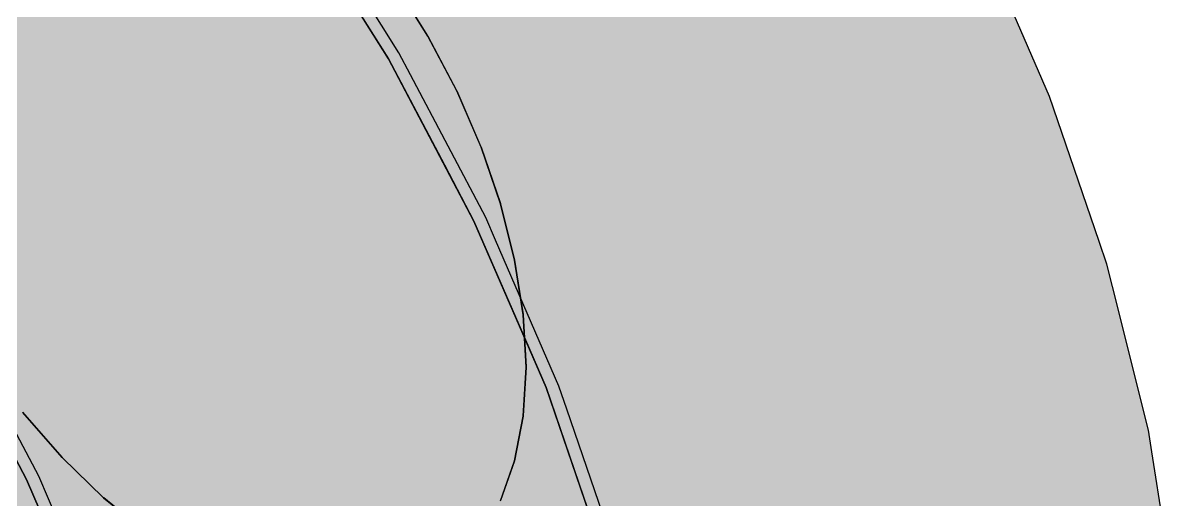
# Model space of a CAD drawing. Extents: x 0 to 420, y 0 to 297.
# Drawn here: x 298.11 to 319.96, y 213.77 to 222.81 of the extents above; entities that cross this region are included whole.
import ezdxf

# ---------------------------------------------------------------- set-up
doc = ezdxf.new("R2010")
doc.units = 0
doc.layers.add('SOMBRA', color=8, linetype='CONTINUOUS')
doc.layers.add('VISIBLE', color=7, linetype='CONTINUOUS')

msp = doc.modelspace()

# ---------------------------------------------------------------- linework, layer by layer
at = {"layer": 'SOMBRA', "color": 252}
for points in [[(298.8489, 228.156), (270.5294, 212.2402), (298.1066, 228.1619)], [(298.8489, 228.156), (270.938, 212.237), (270.5294, 212.2402)], [(270.938, 212.237), (298.8489, 228.156), (298.8532, 228.156)], [(270.938, 212.237), (298.8532, 228.156), (271.276, 212.2343)], [(299.637, 228.0107), (271.276, 212.2343), (298.8532, 228.156)], [(299.637, 228.0107), (271.7074, 212.1544), (271.276, 212.2343)], [(271.7074, 212.1544), (299.637, 228.0107), (299.6415, 228.0099)], [(271.7074, 212.1544), (299.6415, 228.0099), (272.0643, 212.0882)], [(300.4532, 227.7277), (272.0643, 212.0882), (299.6415, 228.0099)], [(300.4532, 227.7277), (272.5111, 211.9329), (272.0643, 212.0882)], [(272.5111, 211.9329), (300.4532, 227.7277), (300.4579, 227.726)], [(272.5111, 211.9329), (300.4579, 227.726), (272.8808, 211.8043)], [(301.2838, 227.3117), (272.8808, 211.8043), (300.4579, 227.726)], [(301.2838, 227.3117), (273.3354, 211.5763), (272.8808, 211.8043)], [(273.3354, 211.5763), (301.2838, 227.3117), (301.2886, 227.3093)], [(273.3354, 211.5763), (301.2886, 227.3093), (273.7114, 211.3876)], [(302.1145, 226.77), (273.7114, 211.3876), (301.2886, 227.3093)], [(302.1145, 226.77), (274.166, 211.0908), (273.7114, 211.3876)], [(274.166, 211.0908), (302.1145, 226.77), (302.1192, 226.7669)], [(274.166, 211.0908), (302.1192, 226.7669), (274.5421, 210.8452)], [(302.931, 226.1117), (274.5421, 210.8452), (302.1192, 226.7669)], [(302.931, 226.1117), (274.9889, 210.4846), (274.5421, 210.8452)], [(274.9889, 210.4846), (302.931, 226.1117), (302.9357, 226.108)], [(274.9889, 210.4846), (302.9357, 226.108), (275.3585, 210.1863)], [(303.7194, 225.3482), (275.3585, 210.1863), (302.9357, 226.108)], [(303.7194, 225.3482), (275.7899, 209.7681), (275.3585, 210.1863)], [(275.7899, 209.7681), (303.7194, 225.3482), (303.724, 225.3439)], [(275.7899, 209.7681), (303.724, 225.3439), (276.1468, 209.4222)], [(304.4663, 224.4926), (276.1468, 209.4222), (303.724, 225.3439)], [(317.5777, 221.4157), (316.2108, 224.5671), (306.6649, 219.0557)], [(304.4663, 224.4926), (276.5554, 208.9536), (276.1468, 209.4222)], [(276.5554, 208.9536), (304.4663, 224.4926), (304.4706, 224.4877)], [(276.5554, 208.9536), (304.4706, 224.4877), (276.8934, 208.566)], [(305.1587, 223.5594), (276.8934, 208.566), (304.4706, 224.4877)], [(305.1587, 223.5594), (277.2722, 208.055), (276.8934, 208.566)], [(277.2722, 208.055), (305.1587, 223.5594), (305.1627, 223.554)], [(277.2722, 208.055), (305.1627, 223.554), (277.5856, 207.6324)], [(305.785, 222.5646), (277.5856, 207.6324), (305.1627, 223.554)], [(305.785, 222.5646), (277.9281, 207.0878), (277.5856, 207.6324)], [(277.9281, 207.0878), (305.785, 222.5646), (305.7886, 222.5589)], [(277.9281, 207.0878), (305.7886, 222.5589), (278.2114, 206.6372)], [(306.3343, 221.5253), (278.2114, 206.6372), (305.7886, 222.5589)], [(306.3343, 221.5253), (278.5118, 206.0683), (278.2114, 206.6372)], [(278.5118, 206.0683), (306.3343, 221.5253), (306.3375, 221.5193)], [(278.5118, 206.0683), (306.3375, 221.5193), (278.7603, 205.5977)], [(306.7973, 220.4592), (278.7603, 205.5977), (306.3375, 221.5193)], [(317.5777, 221.4157), (306.6649, 219.0557), (307.5586, 216.9952)], [(308.0317, 215.9044), (317.5777, 221.4157), (307.5586, 216.9952)], [(314.8276, 216.5329), (317.5777, 221.4157), (308.0317, 215.9044)], [(314.8276, 216.5329), (318.5202, 218.6648), (317.5777, 221.4157)], [(306.7973, 220.4592), (279.0134, 205.0141), (278.7603, 205.5977)], [(279.0134, 205.0141), (306.7973, 220.4592), (306.7999, 220.4531)], [(279.0134, 205.0141), (306.7999, 220.4531), (279.2228, 204.5314)], [(307.166, 219.3846), (279.2228, 204.5314), (306.7999, 220.4531)], [(307.166, 219.3846), (279.4243, 203.9433), (279.2228, 204.5314)], [(279.4243, 203.9433), (307.166, 219.3846), (307.1681, 219.3784)], [(279.4243, 203.9433), (307.1681, 219.3784), (279.591, 203.4567)], [(307.4342, 218.3198), (279.591, 203.4567), (307.1681, 219.3784)], [(307.0754, 218.6958), (306.8892, 219.125), (298.404, 214.226)], [(307.0754, 218.6958), (298.404, 214.226), (299.7285, 214.4541)], [(308.2767, 215.9263), (307.0754, 218.6958), (299.7285, 214.4541)], [(314.8276, 216.5329), (318.6659, 218.2395), (318.5202, 218.6648)], [(307.4342, 218.3198), (279.7374, 202.8741), (279.591, 203.4567)], [(279.7374, 202.8741), (307.4342, 218.3198), (307.4357, 218.3137)], [(279.7374, 202.8741), (307.4357, 218.3137), (279.8585, 202.392)], [(308.9742, 213.1534), (318.6659, 218.2395), (314.8276, 216.5329)], [(308.9742, 213.1534), (309.1199, 212.7281), (318.6659, 218.2395)], [(318.7718, 217.8181), (318.6659, 218.2395), (309.1199, 212.7281)], [(318.7718, 217.8181), (309.1199, 212.7281), (309.2258, 212.3068)], [(319.4567, 215.0927), (318.7718, 217.8181), (309.2258, 212.3068)], [(296.9783, 216.9263), (296.5574, 217.2293), (298.1796, 214.1567)], [(298.404, 214.226), (296.9783, 216.9263), (298.1796, 214.1567)], [(314.8276, 216.5329), (308.0317, 215.9044), (308.7432, 213.8276)], [(308.9742, 213.1534), (314.8276, 216.5329), (308.7432, 213.8276)], [(299.7914, 211.0273), (308.2767, 215.9263), (299.7285, 214.4541)], [(308.4249, 215.4937), (308.2767, 215.9263), (299.7914, 211.0273)], [(308.4249, 215.4937), (299.7914, 211.0273), (301.0779, 211.252)], [(308.4941, 212.5473), (308.4249, 215.4937), (301.0779, 211.252)], [(308.4941, 212.5473), (309.2791, 213.0005), (308.4249, 215.4937)], [(319.4567, 215.0927), (309.2258, 212.3068), (309.637, 210.6706)], [(309.9108, 209.5814), (319.4567, 215.0927), (309.637, 210.6706)], [(319.521, 214.6825), (319.4567, 215.0927), (309.9108, 209.5814)], [(319.521, 214.6825), (309.9108, 209.5814), (309.9751, 209.1711)], [(319.9367, 212.0292), (319.521, 214.6825), (309.9751, 209.1711)], [(299.7285, 214.4541), (298.404, 214.226), (298.5901, 213.7969)], [(299.7914, 211.0273), (299.7285, 214.4541), (298.5901, 213.7969)], [(298.1796, 214.1567), (288.6336, 208.6454), (298.6527, 213.0659)], [(298.5901, 213.7969), (298.404, 214.226), (298.1796, 214.1567)], [(298.5901, 213.7969), (298.1796, 214.1567), (299.5465, 211.0054)], [(299.7914, 211.0273), (298.5901, 213.7969), (299.5465, 211.0054)]]:
    msp.add_solid(points, dxfattribs=at)
at = {"layer": 'SOMBRA', "color": 253}
for points in [[(305.0426, 222.1282), (314.5886, 227.6396), (304.4023, 223.1463)], [(316.2108, 224.5671), (314.5886, 227.6396), (305.0426, 222.1282)], [(294.8798, 220.3301), (303.365, 225.2291), (294.2202, 223.4125)], [(303.6169, 224.8286), (303.365, 225.2291), (294.8798, 220.3301)], [(303.365, 225.2291), (305.0426, 222.1282), (303.1929, 225.0694)], [(303.365, 225.2291), (303.6169, 224.8286), (305.0426, 222.1282)], [(303.6169, 224.8286), (294.8798, 220.3301), (296.27, 220.5868)], [(305.2426, 222.2437), (303.6169, 224.8286), (296.27, 220.5868)], [(303.6169, 224.8286), (305.2426, 222.2437), (305.0426, 222.1282)], [(316.2108, 224.5671), (305.0426, 222.1282), (306.1033, 220.1193)], [(306.6649, 219.0557), (316.2108, 224.5671), (306.1033, 220.1193)], [(308.0989, 223.8928), (316.2108, 224.5671), (310.3568, 222.7601)], [(310.3568, 222.7601), (316.2108, 224.5671), (317.5777, 221.4157)], [(305.3711, 223.7473), (305.5989, 223.9586), (306.0306, 222.6986)], [(305.5989, 223.9586), (306.2953, 222.8515), (306.0306, 222.6986)], [(305.2302, 223.6166), (305.3711, 223.7473), (305.8669, 222.6041)], [(305.3711, 223.7473), (306.0306, 222.6986), (305.8669, 222.6041)], [(307.2611, 223.4091), (308.0989, 223.8928), (307.9896, 222.0293)], [(308.0989, 223.8928), (308.9296, 222.3195), (307.9896, 222.0293)], [(308.0989, 223.8928), (309.1314, 223.3748), (308.9296, 222.3195)], [(305.1627, 223.554), (305.2302, 223.6166), (305.7886, 222.5589)], [(305.2302, 223.6166), (305.8669, 222.6041), (305.7886, 222.5589)], [(306.6891, 223.0788), (307.2611, 223.4091), (307.3478, 221.8312)], [(307.2611, 223.4091), (307.9896, 222.0293), (307.3478, 221.8312)], [(309.1314, 223.3748), (310.3568, 222.7601), (308.9296, 222.3195)], [(306.2953, 222.8515), (306.6891, 223.0788), (306.9059, 221.6948)], [(306.6891, 223.0788), (307.3478, 221.8312), (306.9059, 221.6948)], [(306.0306, 222.6986), (306.2953, 222.8515), (306.609, 221.6032)], [(306.2953, 222.8515), (306.9059, 221.6948), (306.609, 221.6032)], [(305.7886, 222.5589), (305.8669, 222.6041), (306.3375, 221.5193)], [(305.8669, 222.6041), (306.0306, 222.6986), (306.4253, 221.5465)], [(305.8669, 222.6041), (306.4253, 221.5465), (306.3375, 221.5193)], [(306.0306, 222.6986), (306.609, 221.6032), (306.4253, 221.5465)], [(308.9296, 222.3195), (310.3569, 222.7601), (309.6295, 220.7058)], [(308.9296, 222.3195), (310.3568, 222.7601), (310.3569, 222.7601)], [(310.3569, 222.7601), (311.1875, 220.845), (309.6295, 220.7058)], [(310.3568, 222.7601), (317.5777, 221.4157), (313.7229, 221.0714)], [(310.3569, 222.7601), (311.8488, 222.0116), (311.1875, 220.845)], [(296.7574, 217.3447), (305.2426, 222.2437), (296.27, 220.5868)], [(305.4636, 221.8253), (305.2426, 222.2437), (296.7574, 217.3447)], [(305.2426, 222.2437), (306.6649, 219.0557), (305.0426, 222.1282)], [(305.2426, 222.2437), (305.4636, 221.8253), (306.6649, 219.0557)], [(307.9896, 222.0293), (308.9296, 222.3195), (308.6034, 220.6142)], [(308.9296, 222.3195), (309.6295, 220.7058), (308.6034, 220.6142)], [(307.3478, 221.8312), (307.9896, 222.0293), (307.9028, 220.5516)], [(307.9896, 222.0293), (308.6034, 220.6142), (307.9028, 220.5516)], [(311.8488, 222.0116), (313.7229, 221.0714), (311.1875, 220.845)], [(305.4636, 221.8253), (296.7574, 217.3447), (298.1167, 217.5836)], [(306.8892, 219.125), (305.4636, 221.8253), (298.1167, 217.5836)], [(305.4636, 221.8253), (306.8892, 219.125), (306.6649, 219.0557)], [(306.9059, 221.6948), (307.3478, 221.8312), (307.4205, 220.5085)], [(307.3478, 221.8312), (307.9028, 220.5516), (307.4205, 220.5085)], [(306.3375, 221.5193), (306.4253, 221.5465), (306.7999, 220.4531)], [(306.4253, 221.5465), (306.609, 221.6032), (306.8959, 220.4617)], [(306.4253, 221.5465), (306.8959, 220.4617), (306.7999, 220.4531)], [(306.609, 221.6032), (306.9059, 221.6948), (307.0964, 220.4796)], [(306.609, 221.6032), (307.0964, 220.4796), (306.8959, 220.4617)], [(306.9059, 221.6948), (307.4205, 220.5085), (307.0964, 220.4796)], [(313.7229, 221.0714), (317.5777, 221.4157), (318.5202, 218.6648)], [(311.1875, 220.845), (313.7229, 221.0714), (311.8488, 218.9148)], [(313.7229, 221.0714), (314.5536, 218.6468), (311.8488, 218.9148)], [(313.7229, 221.0714), (316.1715, 219.843), (314.5536, 218.6468)], [(308.6034, 220.6142), (309.6295, 220.7058), (309.092, 219.1878)], [(309.6295, 220.7058), (310.1867, 219.0794), (309.092, 219.1878)], [(309.6295, 220.7058), (311.1875, 220.845), (310.1867, 219.0794)], [(311.1875, 220.845), (311.8488, 218.9148), (310.1867, 219.0794)], [(306.7999, 220.4531), (306.8959, 220.4617), (307.1681, 219.3784)], [(306.8959, 220.4617), (307.0964, 220.4796), (307.2705, 219.3683)], [(306.8959, 220.4617), (307.2705, 219.3683), (307.1681, 219.3784)], [(307.0964, 220.4796), (307.4205, 220.5085), (307.4843, 219.3471)], [(307.0964, 220.4796), (307.4843, 219.3471), (307.2705, 219.3683)], [(307.4205, 220.5085), (307.9028, 220.5516), (307.8301, 219.3128)], [(307.4205, 220.5085), (307.8301, 219.3128), (307.4843, 219.3471)], [(307.9028, 220.5516), (308.3447, 219.2619), (307.8301, 219.3128)], [(307.9028, 220.5516), (308.6034, 220.6142), (308.3447, 219.2619)], [(308.6034, 220.6142), (309.092, 219.1878), (308.3447, 219.2619)], [(316.1715, 219.843), (318.6659, 218.2395), (314.5536, 218.6468)], [(316.1715, 219.843), (318.5202, 218.6648), (318.6659, 218.2395)], [(307.1681, 219.3784), (307.2705, 219.3683), (307.4357, 218.3137)], [(307.2705, 219.3683), (307.5427, 218.2851), (307.4357, 218.3137)], [(307.2705, 219.3683), (307.4843, 219.3471), (307.5427, 218.2851)], [(307.4843, 219.3471), (307.7663, 218.2251), (307.5427, 218.2851)], [(307.4843, 219.3471), (307.8301, 219.3128), (307.7663, 218.2251)], [(298.404, 214.226), (306.8892, 219.125), (298.1167, 217.5836)], [(306.8892, 219.125), (308.0317, 215.9044), (306.6649, 219.0557)], [(306.8892, 219.125), (307.0754, 218.6958), (308.0317, 215.9044)], [(307.8301, 219.3128), (308.1279, 218.1283), (307.7663, 218.2251)], [(307.8301, 219.3128), (308.3447, 219.2619), (308.1279, 218.1283)], [(308.3447, 219.2619), (308.6658, 217.9841), (308.1279, 218.1283)], [(308.3447, 219.2619), (309.092, 219.1878), (308.6658, 217.9841)], [(309.092, 219.1878), (309.4472, 217.7748), (308.6658, 217.9841)], [(309.092, 219.1878), (310.1867, 219.0794), (309.4472, 217.7748)], [(310.1867, 219.0794), (310.5917, 217.4681), (309.4472, 217.7748)], [(310.1867, 219.0794), (311.8488, 218.9148), (310.5917, 217.4681)], [(311.8488, 218.9148), (312.3294, 217.0025), (310.5917, 217.4681)], [(311.8488, 218.9148), (314.5536, 218.6468), (312.3294, 217.0025)], [(307.0754, 218.6958), (308.2767, 215.9263), (308.0317, 215.9044)], [(314.5536, 218.6468), (315.1572, 216.2447), (312.3294, 217.0025)], [(314.5536, 218.6468), (318.7718, 217.8181), (315.1572, 216.2447)], [(314.5536, 218.6468), (318.6659, 218.2395), (318.7718, 217.8181)], [(307.5972, 217.2831), (279.8585, 202.392), (307.4357, 218.3137)], [(307.4357, 218.3137), (307.5427, 218.2851), (307.5981, 217.2772)], [(307.5427, 218.2851), (307.7079, 217.2305), (307.5981, 217.2772)], [(307.5427, 218.2851), (307.7663, 218.2251), (307.7079, 217.2305)], [(307.7663, 218.2251), (307.9374, 217.1329), (307.7079, 217.2305)], [(307.7663, 218.2251), (308.1279, 218.1283), (307.9374, 217.1329)], [(308.1279, 218.1283), (308.3085, 216.975), (307.9374, 217.1329)], [(308.1279, 218.1283), (308.6658, 217.9841), (308.3085, 216.975)], [(308.6658, 217.9841), (308.8607, 216.7402), (308.3085, 216.975)], [(308.6658, 217.9841), (309.4472, 217.7748), (308.8607, 216.7402)], [(318.7718, 217.8181), (319.4567, 215.0927), (315.1572, 216.2447)], [(298.1167, 217.5836), (296.7574, 217.3447), (296.9783, 216.9263)], [(298.404, 214.226), (298.1167, 217.5836), (296.9783, 216.9263)], [(309.4472, 217.7748), (309.6627, 216.3991), (308.8607, 216.7402)], [(309.4472, 217.7748), (310.5917, 217.4681), (309.6627, 216.3991)], [(310.5917, 217.4681), (310.8375, 215.8994), (309.6627, 216.3991)], [(310.5917, 217.4681), (312.3294, 217.0025), (310.8375, 215.8994)], [(307.5972, 217.2831), (279.9474, 201.8248), (279.8585, 202.392)], [(279.9474, 201.8248), (307.5972, 217.2831), (307.5981, 217.2772)], [(279.9474, 201.8248), (307.5981, 217.2772), (280.0209, 201.3555)], [(307.6522, 216.2923), (280.0209, 201.3555), (307.5981, 217.2772)], [(307.5981, 217.2772), (307.7079, 217.2305), (307.6525, 216.2866)], [(307.7079, 217.2305), (307.7633, 216.2226), (307.6525, 216.2866)], [(307.7079, 217.2305), (307.9374, 217.1329), (307.7633, 216.2226)], [(307.9374, 217.1329), (307.9948, 216.089), (307.7633, 216.2226)], [(307.9374, 217.1329), (308.3085, 216.975), (307.9948, 216.089)], [(308.3085, 216.975), (308.3691, 215.8729), (307.9948, 216.089)], [(308.3085, 216.975), (308.8607, 216.7402), (308.3691, 215.8729)], [(312.3294, 217.0025), (312.6211, 215.1408), (310.8375, 215.8994)], [(312.3294, 217.0025), (315.1572, 216.2447), (312.6211, 215.1408)], [(308.8607, 216.7402), (308.9261, 215.5513), (308.3691, 215.8729)], [(308.8607, 216.7402), (309.6627, 216.3991), (308.9261, 215.5513)], [(307.6522, 216.2923), (280.0507, 200.8134), (280.0209, 201.3555)], [(280.0507, 200.8134), (307.6522, 216.2923), (307.6525, 216.2866)], [(280.0507, 200.8134), (307.6525, 216.2866), (280.0754, 200.3649)], [(307.5984, 215.3642), (280.0754, 200.3649), (307.6525, 216.2866)], [(307.6525, 216.2866), (307.7633, 216.2226), (307.5981, 215.3589)], [(309.6627, 216.3991), (309.735, 215.0843), (308.9261, 215.5513)], [(309.6627, 216.3991), (310.8375, 215.8994), (309.735, 215.0843)], [(288.6336, 208.6454), (298.1796, 214.1567), (297.1189, 216.1657)], [(307.7633, 216.2226), (307.7079, 215.2788), (307.5981, 215.3589)], [(307.7633, 216.2226), (307.9948, 216.089), (307.7079, 215.2788)], [(307.9948, 216.089), (307.9374, 215.1114), (307.7079, 215.2788)], [(307.9948, 216.089), (308.3691, 215.8729), (307.9374, 215.1114)], [(315.1572, 216.2447), (315.5237, 213.9062), (312.6211, 215.1408)], [(315.1572, 216.2447), (319.521, 214.6825), (315.5237, 213.9062)], [(315.1572, 216.2447), (319.4567, 215.0927), (319.521, 214.6825)], [(308.3691, 215.8729), (308.3085, 214.8407), (307.9374, 215.1114)], [(308.2767, 215.9263), (308.9742, 213.1534), (308.0317, 215.9044)], [(308.2767, 215.9263), (309.0186, 213.1311), (308.9742, 213.1534)], [(308.2767, 215.9263), (308.4249, 215.4937), (309.0186, 213.1311)], [(308.3691, 215.8729), (308.9261, 215.5513), (308.3085, 214.8407)], [(310.8375, 215.8994), (310.9198, 214.4002), (309.735, 215.0843)], [(310.8375, 215.8994), (312.6211, 215.1408), (310.9198, 214.4002)], [(298.1109, 215.4291), (271.276, 198.6561), (298.8532, 214.5778)], [(298.8108, 214.4841), (298.0512, 215.3552), (298.1066, 215.434)], [(298.8532, 214.5778), (298.8108, 214.4841), (298.1066, 215.434)], [(308.9261, 215.5513), (308.8607, 214.4379), (308.3085, 214.8407)], [(309.0186, 213.1311), (308.4249, 215.4937), (309.2791, 213.0005)], [(308.9261, 215.5513), (309.735, 215.0843), (308.8607, 214.4379)], [(280.0456, 199.8572), (307.5981, 215.3589), (280.0209, 199.4372)], [(280.0456, 199.8572), (307.5984, 215.3642), (307.5981, 215.3589)], [(307.5984, 215.3642), (280.0456, 199.8572), (280.0754, 200.3649)], [(298.579, 213.9717), (297.7483, 214.9243), (297.9355, 215.1905)], [(298.7222, 214.2883), (297.9355, 215.1905), (298.0512, 215.3552)], [(298.7222, 214.2883), (298.579, 213.9717), (297.9355, 215.1905)], [(298.8108, 214.4841), (298.7222, 214.2883), (298.0512, 215.3552)], [(307.5981, 215.3589), (307.7079, 215.2788), (307.4357, 214.5099)], [(307.7079, 215.2788), (307.5427, 214.415), (307.4357, 214.5099)], [(307.7079, 215.2788), (307.9374, 215.1114), (307.5427, 214.415)], [(307.9374, 215.1114), (307.7663, 214.2167), (307.5427, 214.415)], [(307.9374, 215.1114), (308.3085, 214.8407), (307.7663, 214.2167)], [(309.735, 215.0843), (309.6627, 213.853), (308.8607, 214.4379)], [(309.735, 215.0843), (310.9198, 214.4002), (309.6627, 213.853)], [(312.6211, 215.1408), (312.7189, 213.3615), (310.9198, 214.4002)], [(312.6211, 215.1408), (315.5237, 213.9062), (312.7189, 213.3615)], [(298.3658, 213.5006), (297.4698, 214.5281), (297.7483, 214.9243)], [(298.579, 213.9717), (298.3658, 213.5006), (297.7483, 214.9243)], [(308.3085, 214.8407), (308.1279, 213.8961), (307.7663, 214.2167)], [(308.3085, 214.8407), (308.8607, 214.4379), (308.1279, 213.8961)], [(298.3658, 213.5006), (298.0563, 212.8164), (297.4698, 214.5281)], [(299.6128, 213.7067), (298.8108, 214.4841), (298.8532, 214.5778)], [(299.6415, 213.8137), (299.6128, 213.7067), (298.8532, 214.5778)], [(319.521, 214.6825), (319.9367, 212.0292), (315.5237, 213.9062)], [(299.5529, 213.4831), (298.7222, 214.2883), (298.8108, 214.4841)], [(299.6128, 213.7067), (299.5529, 213.4831), (298.8108, 214.4841)], [(307.4357, 214.5099), (307.5427, 214.415), (307.1681, 213.7542)], [(307.5427, 214.415), (307.2705, 213.6461), (307.1681, 213.7542)], [(307.5427, 214.415), (307.7663, 214.2167), (307.2705, 213.6461)], [(308.8607, 214.4379), (308.6658, 213.4191), (308.1279, 213.8961)], [(308.8607, 214.4379), (309.6627, 213.853), (308.6658, 213.4191)], [(310.9198, 214.4002), (310.8375, 212.9962), (309.6627, 213.853)], [(310.9198, 214.4002), (312.7189, 213.3615), (310.8375, 212.9962)], [(299.456, 213.1216), (298.579, 213.9717), (298.7222, 214.2883)], [(299.5529, 213.4831), (299.456, 213.1216), (298.7222, 214.2883)], [(307.7663, 214.2167), (307.4843, 213.4203), (307.2705, 213.6461)], [(307.7663, 214.2167), (308.1279, 213.8961), (307.4843, 213.4203)], [(299.3119, 212.5836), (298.3658, 213.5006), (298.579, 213.9717)], [(299.456, 213.1216), (299.3119, 212.5836), (298.579, 213.9717)], [(308.1279, 213.8961), (307.8301, 213.0553), (307.4843, 213.4203)], [(308.1279, 213.8961), (308.6658, 213.4191), (307.8301, 213.0553)], [(315.5237, 213.9062), (315.6465, 211.6713), (312.7189, 213.3615)], [(315.5237, 213.9062), (319.9583, 211.6372), (315.6465, 211.6713)], [(315.5237, 213.9062), (319.9367, 212.0292), (319.9583, 211.6372)], [(300.4435, 213.0363), (299.6128, 213.7067), (299.6415, 213.8137)], [(300.4579, 213.1548), (300.4435, 213.0363), (299.6415, 213.8137)], [(309.6627, 213.853), (309.4472, 212.7262), (308.6658, 213.4191)], [(309.6627, 213.853), (310.8375, 212.9962), (309.4472, 212.7262)]]:
    msp.add_solid(points, dxfattribs=at)
at = {"layer": 'SOMBRA', "color": 254}
for points in [[(307.4366, 214.5147), (280.0209, 199.4372), (307.5981, 215.3589)], [(271.6329, 198.3102), (298.8532, 214.5778), (271.276, 198.6561)], [(271.6329, 198.3102), (298.8577, 214.5734), (298.8532, 214.5778)], [(298.8577, 214.5734), (271.6329, 198.3102), (272.0643, 197.892)], [(298.8577, 214.5734), (272.0643, 197.892), (299.6415, 213.8137)], [(279.9321, 198.9726), (307.4366, 214.5147), (307.4357, 214.5099)], [(307.4366, 214.5147), (279.9321, 198.9726), (280.0209, 199.4372)], [(307.1696, 213.7585), (279.8585, 198.5882), (307.4357, 214.5099)], [(279.9321, 198.9726), (307.4357, 214.5099), (279.8585, 198.5882)], [(272.4339, 197.5937), (299.6415, 213.8137), (272.0643, 197.892)], [(272.4339, 197.5937), (299.6461, 213.81), (299.6415, 213.8137)], [(299.6461, 213.81), (272.4339, 197.5937), (272.8808, 197.2331)], [(299.6461, 213.81), (272.8808, 197.2331), (300.4579, 213.1548)]]:
    msp.add_solid(points, dxfattribs=at)
at = {"layer": 'VISIBLE'}
for p, q in [((305.0426, 222.1282), (303.1929, 225.0694)), ((305.2426, 222.2437), (303.6169, 224.8286)), ((317.5777, 221.4157), (316.2108, 224.5671)), ((305.7886, 222.5589), (305.1627, 223.554)), ((305.1627, 223.554), (305.785, 222.5646)), ((304.4023, 223.1463), (305.0426, 222.1282)), ((305.785, 222.5646), (305.7886, 222.5589)), ((306.3375, 221.5193), (305.7886, 222.5589)), ((305.7886, 222.5589), (306.3343, 221.5253)), ((305.4636, 221.8253), (305.2426, 222.2437)), ((305.0426, 222.1282), (306.1033, 220.1193)), ((306.6649, 219.0557), (305.0426, 222.1282)), ((306.8892, 219.125), (305.4636, 221.8253)), ((306.3343, 221.5253), (306.3375, 221.5193)), ((306.7999, 220.4531), (306.3375, 221.5193)), ((306.3375, 221.5193), (306.7973, 220.4592)), ((318.5202, 218.6648), (317.5777, 221.4157)), ((306.7973, 220.4592), (306.7999, 220.4531)), ((307.1681, 219.3784), (306.7999, 220.4531)), ((306.7999, 220.4531), (307.166, 219.3846)), ((306.1033, 220.1193), (306.6649, 219.0557)), ((307.166, 219.3846), (307.1681, 219.3784)), ((307.4357, 218.3137), (307.1681, 219.3784)), ((307.1681, 219.3784), (307.4342, 218.3198)), ((307.0754, 218.6958), (306.8892, 219.125)), ((306.6649, 219.0557), (307.5586, 216.9952)), ((308.0317, 215.9044), (306.6649, 219.0557)), ((308.2767, 215.9263), (307.0754, 218.6958)), ((318.6659, 218.2395), (318.5202, 218.6648)), ((307.4342, 218.3198), (307.4357, 218.3137)), ((307.5981, 217.2772), (307.4357, 218.3137)), ((307.4357, 218.3137), (307.5972, 217.2831)), ((318.7718, 217.8181), (318.6659, 218.2395)), ((319.4567, 215.0927), (318.7718, 217.8181)), ((296.5574, 217.2293), (298.1796, 214.1567)), ((307.5972, 217.2831), (307.5981, 217.2772)), ((307.6525, 216.2866), (307.5981, 217.2772)), ((307.5981, 217.2772), (307.6522, 216.2923)), ((296.9783, 216.9263), (298.404, 214.226)), ((307.5586, 216.9952), (308.0317, 215.9044)), ((307.5981, 215.3589), (307.6525, 216.2866)), ((307.6525, 216.2866), (307.5984, 215.3642)), ((307.6522, 216.2923), (307.6525, 216.2866)), ((298.1796, 214.1567), (297.1189, 216.1657)), ((308.0317, 215.9044), (308.7432, 213.8276)), ((308.9742, 213.1534), (308.0317, 215.9044)), ((308.4249, 215.4937), (308.2767, 215.9263)), ((298.1066, 215.434), (298.8532, 214.5778)), ((298.8532, 214.5778), (298.1109, 215.4291)), ((309.2791, 213.0005), (308.4249, 215.4937)), ((307.4357, 214.5099), (307.5981, 215.3589)), ((307.5981, 215.3589), (307.4366, 214.5147)), ((307.5984, 215.3642), (307.5981, 215.3589)), ((319.521, 214.6825), (319.4567, 215.0927)), ((298.8532, 214.5778), (299.6415, 213.8137)), ((298.8577, 214.5734), (298.8532, 214.5778)), ((299.6415, 213.8137), (298.8577, 214.5734)), ((307.4366, 214.5147), (307.4357, 214.5099)), ((319.9367, 212.0292), (319.521, 214.6825)), ((307.1681, 213.7542), (307.4357, 214.5099)), ((307.4357, 214.5099), (307.1696, 213.7585)), ((298.6527, 213.0659), (298.1796, 214.1567)), ((298.1796, 214.1567), (299.5465, 211.0054)), ((298.404, 214.226), (298.5901, 213.7969)), ((298.5901, 213.7969), (299.7914, 211.0273)), ((299.6415, 213.8137), (300.4579, 213.1548)), ((299.6461, 213.81), (299.6415, 213.8137)), ((300.4579, 213.1548), (299.6461, 213.81)), ((308.7432, 213.8276), (308.9742, 213.1534))]:
    msp.add_line(p, q, dxfattribs=at)

doc.saveas('drawing.dxf')
